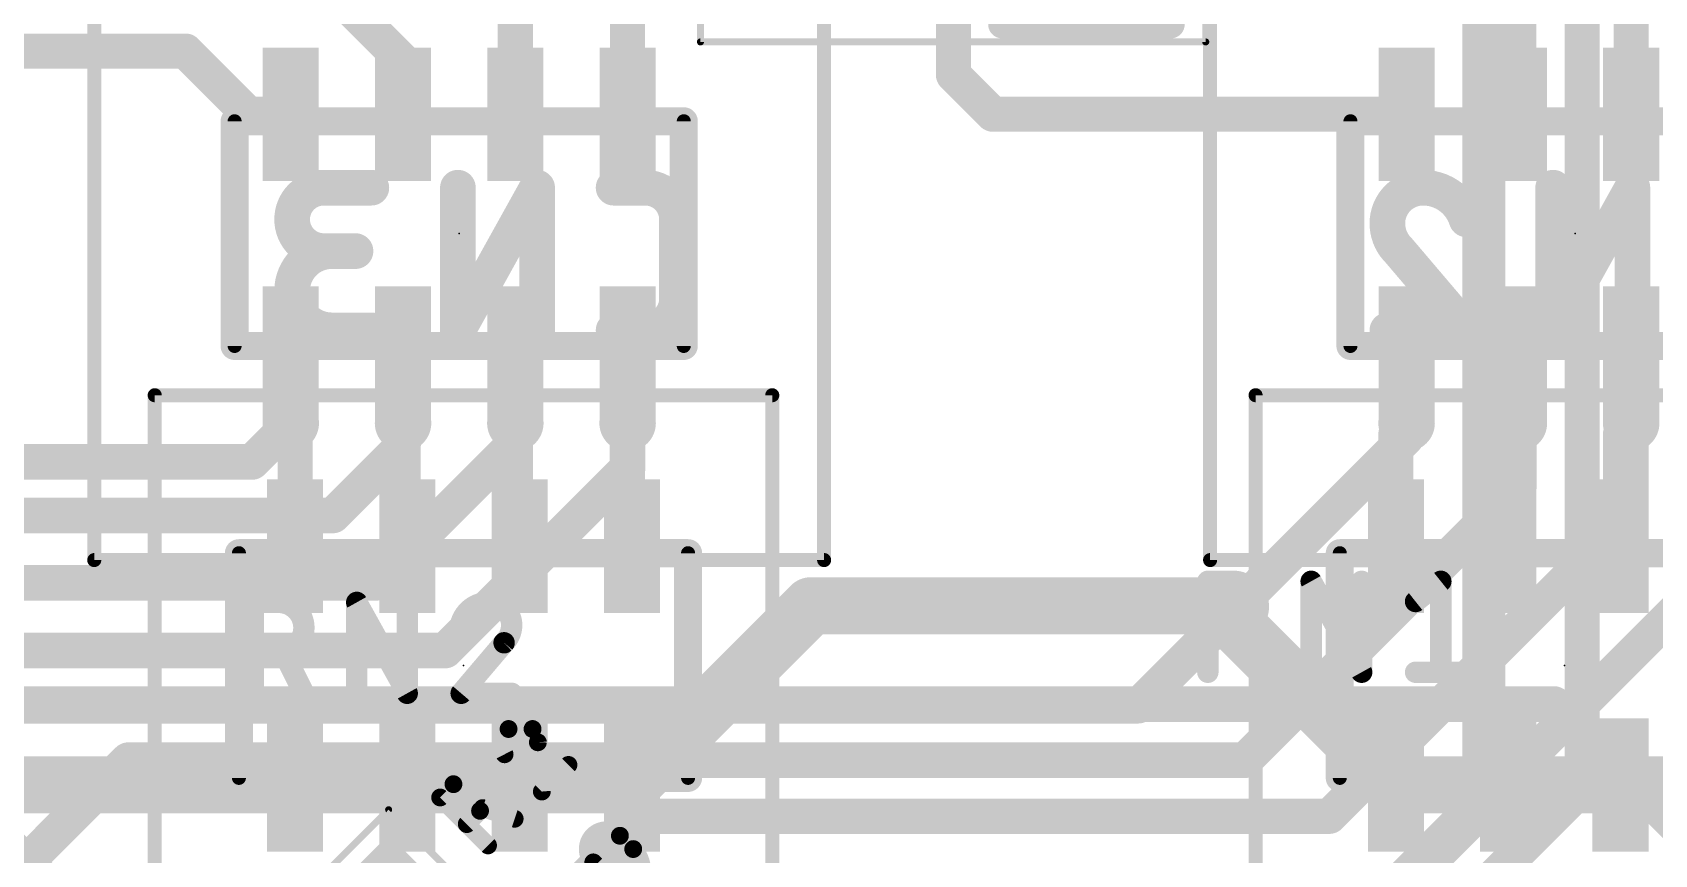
# Model space of a CAD drawing. Extents: x -4.1 to 63.7, y 1.1 to 51.7.
# Drawn here: x 19.76 to 31.32, y 21.63 to 27.48 of the extents above; entities that cross this region are included whole.
import ezdxf

# ---------------------------------------------------------------- set-up
doc = ezdxf.new("R2010")
doc.units = 0
for name, color, linetype in [('1', 12, 'CONTINUOUS'), ('15', 30, 'CONTINUOUS'), ('16', 132, 'CONTINUOUS'), ('18', 110, 'CONTINUOUS'), ('21', 253, 'CONTINUOUS'), ('22', 253, 'CONTINUOUS'), ('23', 53, 'CONTINUOUS'), ('24', 53, 'CONTINUOUS'), ('25', 253, 'CONTINUOUS'), ('26', 253, 'CONTINUOUS'), ('39', 12, 'CONTINUOUS'), ('51', 253, 'CONTINUOUS'), ('52', 253, 'CONTINUOUS')]:
    doc.layers.add(name, color=color, linetype=linetype)

# ---------------------------------------------------------------- blocks, each defined once
blk = doc.blocks.new('RECT')
blk.add_solid([(-0.5, -0.5), (0.5, -0.5), (-0.5, 0.5), (0.5, 0.5)])
blk = doc.blocks.new('ROUNDV')
at = {"const_width": 0.5}
blk.add_lwpolyline([(0, -0.25, 1), (0, 0.25, 1), (0, -0.25)], format="xyb", dxfattribs=at)

msp = doc.modelspace()

# ---------------------------------------------------------------- linework, layer by layer
at = {"layer": '1'}
for points, const_width in [([(31.15, 29.8564), (31.15, 26.9)], 0.25), ([(24, 29.1), (24, 26.9)], 0.25), ([(26.321, 28.3944), (26.321, 27.1816)], 0.25), ([(23.2, 28), (23.2, 26.9)], 0.25), ([(30.349, 27.8324), (30.349, 26.899)], 0.25), ([(22.4, 27.279), (21.952, 27.727)], 0.25), ([(19.4886, 27.35), (20.85, 27.35)], 0.25), ([(21.3, 26.9), (20.85, 27.35)], 0.25), ([(22.4, 27.279), (22.4, 26.9)], 0.25), ([(26.321, 27.1816), (26.6026, 26.9)], 0.25), ([(21.3, 26.9), (21.6, 26.9)], 0.25), ([(26.6026, 26.9), (29.55, 26.9)], 0.25), ([(30.349, 26.899), (30.35, 26.9)], 0.25), ([(21.6, 25.2), (21.6, 24.7)], 0.254), ([(22.4, 25.2), (22.4, 24.7)], 0.254), ([(23.2, 25.2), (23.2, 24.7)], 0.254), ([(24, 25.2), (24, 24.7)], 0.254), ([(29.55, 25.2), (29.55, 24.7)], 0.254), ([(30.35, 24.7), (30.35, 25.2)], 0.254), ([(31.15, 25.2), (31.15, 24.7)], 0.25), ([(29.6, 21.5), (33.1, 25)], 0.25), ([(21.6, 24.7), (21.324, 24.424)], 0.254), ([(22.4, 24.7), (22.4, 24.543)], 0.254), ([(23.2, 24.7), (23.2, 24.562)], 0.254), ([(24, 24.7), (24, 24.381)], 0.254), ([(29.55, 24.7), (29.55, 24.6)], 0.254), ([(30.35, 24.25), (30.35, 24.7)], 0.254), ([(31.15, 24.7), (31.15, 24.05)], 0.25), ([(22.4, 24.543), (21.9, 24.043)], 0.254), ([(23.2, 24.562), (22.2, 23.562)], 0.254), ([(29.55, 24.6), (27.6381, 22.6881)], 0.254), ([(21.324, 24.424), (18.505, 24.424)], 0.254), ([(24, 24.381), (22.7, 23.081)], 0.254), ([(28.4, 22.3), (30.35, 24.25)], 0.254), ([(21.9, 24.043), (18.743, 24.043)], 0.254), ([(31.15, 24.05), (29, 21.9)], 0.25), ([(18.9, 23.562), (22.2, 23.562)], 0.254), ([(19.0422, 23.081), (22.7, 23.081)], 0.254), ([(27.6381, 22.6881), (19.2881, 22.6881)], 0.254), ([(17.6852, 19.5424), (20.4428, 22.3)], 0.254), ([(20.4428, 22.3), (28.4, 22.3)], 0.254), ([(24.1261, 21.9), (22.9182, 20.6921)], 0.25), ([(29, 21.9), (24.1261, 21.9)], 0.25)]:
    msp.add_lwpolyline(points, dxfattribs=dict(at, const_width=const_width))
for points, const_width in [([(20.8942, 27.3942, 1), (20.8058, 27.3058)], 0.125), ([(20.85, 27.2875, 1), (20.85, 27.4125)], 0.125), ([(22.4625, 27.279, 1), (22.3375, 27.279)], 0.125), ([(22.3558, 27.2348, 1), (22.4442, 27.3232)], 0.125), ([(26.3652, 27.2258, 1), (26.2768, 27.1374)], 0.125), ([(26.2585, 27.1816, 1), (26.3835, 27.1816)], 0.125), ([(21.3, 26.9625, 1), (21.3, 26.8375)], 0.125), ([(21.2558, 26.8558, 1), (21.3442, 26.9442)], 0.125), ([(21.6, 26.8375, 1), (21.6, 26.9625)], 0.125), ([(22.3375, 26.9, 1), (22.4625, 26.9)], 0.125), ([(23.1375, 26.9, 1), (23.2625, 26.9)], 0.125), ([(23.9375, 26.9, 1), (24.0625, 26.9)], 0.125), ([(26.6026, 26.9625, 1), (26.6026, 26.8375)], 0.125), ([(26.5584, 26.8558, 1), (26.6468, 26.9442)], 0.125), ([(29.55, 26.8375, 1), (29.55, 26.9625)], 0.125), ([(30.3048, 26.9432, 1), (30.3932, 26.8548)], 0.125), ([(30.2865, 26.899, 1), (30.4115, 26.899)], 0.125), ([(30.3942, 26.8558, 1), (30.3058, 26.9442)], 0.125), ([(31.0875, 26.9, 1), (31.2125, 26.9)], 0.125), ([(21.6635, 25.2, 1), (21.5365, 25.2)], 0.127), ([(22.4635, 25.2, 1), (22.3365, 25.2)], 0.127), ([(23.2635, 25.2, 1), (23.1365, 25.2)], 0.127), ([(24.0635, 25.2, 1), (23.9365, 25.2)], 0.127), ([(29.6135, 25.2, 1), (29.4865, 25.2)], 0.127), ([(30.4135, 25.2, 1), (30.2865, 25.2)], 0.127), ([(31.2125, 25.2, 1), (31.0875, 25.2)], 0.125), ([(21.5365, 24.7, 1), (21.6635, 24.7)], 0.127), ([(21.6449, 24.6551, 1), (21.5551, 24.7449)], 0.127), ([(22.4635, 24.7, 1), (22.3365, 24.7)], 0.127), ([(22.3365, 24.7, 1), (22.4635, 24.7)], 0.127), ([(23.2635, 24.7, 1), (23.1365, 24.7)], 0.127), ([(23.1365, 24.7, 1), (23.2635, 24.7)], 0.127), ([(24.0635, 24.7, 1), (23.9365, 24.7)], 0.127), ([(23.9365, 24.7, 1), (24.0635, 24.7)], 0.127), ([(29.6135, 24.7, 1), (29.4865, 24.7)], 0.127), ([(29.4865, 24.7, 1), (29.6135, 24.7)], 0.127), ([(30.4135, 24.7, 1), (30.2865, 24.7)], 0.127), ([(30.2865, 24.7, 1), (30.4135, 24.7)], 0.127), ([(31.2125, 24.7, 1), (31.0875, 24.7)], 0.125), ([(31.0875, 24.7, 1), (31.2125, 24.7)], 0.125), ([(22.4449, 24.4981, 1), (22.3551, 24.5879)], 0.127), ([(23.1365, 24.562, 1), (23.2635, 24.562)], 0.127), ([(23.2449, 24.5171, 1), (23.1551, 24.6069)], 0.127), ([(29.4865, 24.6, 1), (29.6135, 24.6)], 0.127), ([(29.5949, 24.5551, 1), (29.5051, 24.6449)], 0.127), ([(21.2791, 24.4689, 1), (21.3689, 24.3791)], 0.127), ([(21.324, 24.3605, 1), (21.324, 24.4875)], 0.127), ([(22.3365, 24.543, 1), (22.4635, 24.543)], 0.127), ([(24.0449, 24.3361, 1), (23.9551, 24.4259)], 0.127), ([(23.9365, 24.381, 1), (24.0635, 24.381)], 0.127), ([(30.2865, 24.25, 1), (30.4135, 24.25)], 0.127), ([(30.3949, 24.2051, 1), (30.3051, 24.2949)], 0.127), ([(21.9, 23.9795, 1), (21.9, 24.1065)], 0.127), ([(31.1942, 24.0058, 1), (31.1058, 24.0942)], 0.125), ([(21.8551, 24.0879, 1), (21.9449, 23.9981)], 0.127), ([(31.0875, 24.05, 1), (31.2125, 24.05)], 0.125), ([(22.1551, 23.6069, 1), (22.2449, 23.5171)], 0.127), ([(22.2, 23.4985, 1), (22.2, 23.6255)], 0.127), ([(22.6551, 23.1259, 1), (22.7449, 23.0361)], 0.127), ([(22.7, 23.0175, 1), (22.7, 23.1445)], 0.127), ([(27.5932, 22.733, 1), (27.683, 22.6432)], 0.127), ([(27.6381, 22.6246, 1), (27.6381, 22.7516)], 0.127), ([(20.4428, 22.3635, 1), (20.4428, 22.2365)], 0.127), ([(20.4877, 22.2551, 1), (20.3979, 22.3449)], 0.127), ([(28.4, 22.2365, 1), (28.4, 22.3635)], 0.127), ([(28.3551, 22.3449, 1), (28.4449, 22.2551)], 0.127), ([(24.1261, 21.9625, 1), (24.1261, 21.8375)], 0.125), ([(24.1702, 21.8558, 1), (24.0819, 21.9442)], 0.125), ([(28.9558, 21.9442, 1), (29.0442, 21.8558)], 0.125), ([(29, 21.8375, 1), (29, 21.9625)], 0.125)]:
    msp.add_lwpolyline(points, format="xyb", dxfattribs=dict(at, const_width=const_width))
at = {"layer": '15'}
for points, const_width in [([(30.1, 33.8), (30.1, 22)], 0.3048), ([(30.8, 22.1), (30.8, 33.8)], 0.25), ([(22.3, 13.6), (30.8, 22.1)], 0.25), ([(30.1, 22), (22.4, 14.3)], 0.3048)]:
    msp.add_lwpolyline(points, dxfattribs=dict(at, const_width=const_width))
for points, const_width in [([(30.8442, 22.0558, 1), (30.7558, 22.1442)], 0.125), ([(30.0238, 22, 1), (30.1762, 22)], 0.1524), ([(30.1539, 21.9461, 1), (30.0461, 22.0539)], 0.1524), ([(30.7375, 22.1, 1), (30.8625, 22.1)], 0.125)]:
    msp.add_lwpolyline(points, format="xyb", dxfattribs=dict(at, const_width=const_width))
at = {"layer": '16'}
for points, const_width in [([(21.6307, 24.6693), (21.6, 24.7)], 0.25), ([(21.6307, 23.824), (21.6307, 24.6693)], 0.25), ([(22.4, 23.8547), (22.4, 24.7)], 0.25), ([(23.2, 23.8547), (23.2, 24.7)], 0.25), ([(24, 23.8547), (24, 24.7)], 0.25), ([(29.55, 24.7), (29.474, 24.624)], 0.25), ([(29.474, 24.624), (29.474, 23.824)], 0.25), ([(30.35, 24.7), (30.274, 24.624)], 0.25), ([(30.274, 24.624), (30.274, 23.824)], 0.25), ([(31.15, 24.7), (31.074, 24.624)], 0.25), ([(31.074, 24.624), (31.074, 23.824)], 0.25), ([(22.4307, 23.824), (22.4, 23.8547)], 0.25), ([(23.2307, 23.824), (23.2, 23.8547)], 0.25), ([(24.0307, 23.824), (24, 23.8547)], 0.25), ([(24.0307, 22.124), (25.3067, 23.4)], 0.4064), ([(26.9, 23.4), (25.3067, 23.4)], 0.4064), ([(28.198, 23.4), (26.9, 23.4)], 0.4064), ([(29.474, 22.124), (28.198, 23.4)], 0.4064), ([(8, 22.7), (30.6, 22.7)], 0.254), ([(30.6, 22.7), (32, 21.3)], 0.254), ([(21.6307, 22.124), (17.6605, 22.124)], 0.4064), ([(22.4307, 22.124), (21.6307, 22.124)], 0.4064), ([(23.2307, 22.124), (22.4307, 22.124)], 0.4064), ([(24.0307, 22.124), (23.2307, 22.124)], 0.4064), ([(30.274, 22.124), (29.474, 22.124)], 0.4064), ([(31.074, 22.124), (30.274, 22.124)], 0.4064), ([(31.874, 22.124), (31.074, 22.124)], 0.4064)]:
    msp.add_lwpolyline(points, dxfattribs=dict(at, const_width=const_width))
for points, const_width in [([(21.6442, 24.7442, 1), (21.5558, 24.6558)], 0.125), ([(21.6932, 24.6693, 1), (21.5682, 24.6693)], 0.125), ([(21.5865, 24.6251, 1), (21.6749, 24.7135)], 0.125), ([(22.4625, 24.7, 1), (22.3375, 24.7)], 0.125), ([(23.2625, 24.7, 1), (23.1375, 24.7)], 0.125), ([(24.0625, 24.7, 1), (23.9375, 24.7)], 0.125), ([(29.5365, 24.624, 1), (29.4115, 24.624)], 0.125), ([(29.5942, 24.6558, 1), (29.5058, 24.7442)], 0.125), ([(30.3365, 24.624, 1), (30.2115, 24.624)], 0.125), ([(30.3942, 24.6558, 1), (30.3058, 24.7442)], 0.125), ([(31.1365, 24.624, 1), (31.0115, 24.624)], 0.125), ([(31.1942, 24.6558, 1), (31.1058, 24.7442)], 0.125), ([(29.4298, 24.6682, 1), (29.5182, 24.5798)], 0.125), ([(30.2298, 24.6682, 1), (30.3182, 24.5798)], 0.125), ([(31.0298, 24.6682, 1), (31.1182, 24.5798)], 0.125), ([(22.4442, 23.8989, 1), (22.3558, 23.8105)], 0.125), ([(22.3865, 23.7798, 1), (22.4749, 23.8682)], 0.125), ([(23.2442, 23.8989, 1), (23.1558, 23.8105)], 0.125), ([(23.1865, 23.7798, 1), (23.2749, 23.8682)], 0.125), ([(24.0442, 23.8989, 1), (23.9558, 23.8105)], 0.125), ([(23.9865, 23.7798, 1), (24.0749, 23.8682)], 0.125), ([(21.5682, 23.824, 1), (21.6932, 23.824)], 0.125), ([(22.3375, 23.8547, 1), (22.4625, 23.8547)], 0.125), ([(23.1375, 23.8547, 1), (23.2625, 23.8547)], 0.125), ([(23.9375, 23.8547, 1), (24.0625, 23.8547)], 0.125), ([(29.4115, 23.824, 1), (29.5365, 23.824)], 0.125), ([(30.2115, 23.824, 1), (30.3365, 23.824)], 0.125), ([(31.0115, 23.824, 1), (31.1365, 23.824)], 0.125), ([(25.3067, 23.5016, 1), (25.3067, 23.2984)], 0.2032), ([(25.3786, 23.3282, 1), (25.2349, 23.4718)], 0.2032), ([(26.9, 23.5016, 1), (26.9, 23.2984)], 0.2032), ([(26.9, 23.2984, 1), (26.9, 23.5016)], 0.2032), ([(28.2698, 23.4718, 1), (28.1261, 23.3282)], 0.2032), ([(28.198, 23.2984, 1), (28.198, 23.5016)], 0.2032), ([(30.6449, 22.7449, 1), (30.5551, 22.6551)], 0.127), ([(30.6, 22.6365, 1), (30.6, 22.7635)], 0.127), ([(21.6307, 22.2256, 1), (21.6307, 22.0224)], 0.2032), ([(21.6307, 22.0224, 1), (21.6307, 22.2256)], 0.2032), ([(22.4307, 22.2256, 1), (22.4307, 22.0224)], 0.2032), ([(22.4307, 22.0224, 1), (22.4307, 22.2256)], 0.2032), ([(23.2307, 22.2256, 1), (23.2307, 22.0224)], 0.2032), ([(23.2307, 22.0224, 1), (23.2307, 22.2256)], 0.2032), ([(24.0307, 22.0224, 1), (24.0307, 22.2256)], 0.2032), ([(29.474, 22.2256, 1), (29.474, 22.0224)], 0.2032), ([(30.274, 22.2256, 1), (30.274, 22.0224)], 0.2032), ([(30.274, 22.0224, 1), (30.274, 22.2256)], 0.2032), ([(31.074, 22.2256, 1), (31.074, 22.0224)], 0.2032), ([(31.074, 22.0224, 1), (31.074, 22.2256)], 0.2032), ([(23.9589, 22.1958, 1), (24.1026, 22.0522)], 0.2032), ([(29.4021, 22.0522, 1), (29.5458, 22.1958)], 0.2032)]:
    msp.add_lwpolyline(points, format="xyb", dxfattribs=dict(at, const_width=const_width))
at = {"layer": '21'}
for points, const_width in [([(27.869, 27.54), (26.669, 27.54)], 0.2), ([(21.2, 26.85), (21.2, 25.25)], 0.1), ([(24.4, 26.85), (24.4, 25.25)], 0.1), ([(29.15, 26.85), (29.15, 25.25)], 0.1)]:
    msp.add_lwpolyline(points, dxfattribs=dict(at, const_width=const_width))
for points, const_width in [([(26.669, 27.59, 1), (26.669, 27.49)], 0.1), ([(27.869, 27.49, 1), (27.869, 27.59)], 0.1), ([(21.225, 26.85, 1), (21.175, 26.85)], 0.05), ([(24.425, 26.85, 1), (24.375, 26.85)], 0.05), ([(29.175, 26.85, 1), (29.125, 26.85)], 0.05), ([(21.175, 25.25, 1), (21.225, 25.25)], 0.05), ([(24.375, 25.25, 1), (24.425, 25.25)], 0.05), ([(29.125, 25.25, 1), (29.175, 25.25)], 0.05)]:
    msp.add_lwpolyline(points, format="xyb", dxfattribs=dict(at, const_width=const_width))
at = {"layer": '22', "const_width": 0.1}
for points in [[(21.2307, 22.174), (21.2307, 23.774)], [(24.4307, 22.174), (24.4307, 23.774)], [(29.074, 22.174), (29.074, 23.774)]]:
    msp.add_lwpolyline(points, dxfattribs=at)
at = {"layer": '22', "const_width": 0.05}
for points in [[(21.2557, 23.774, 1), (21.2057, 23.774)], [(24.4557, 23.774, 1), (24.4057, 23.774)], [(29.099, 23.774, 1), (29.049, 23.774)], [(21.2057, 22.174, 1), (21.2557, 22.174)], [(24.4057, 22.174, 1), (24.4557, 22.174)], [(29.049, 22.174, 1), (29.099, 22.174)]]:
    msp.add_lwpolyline(points, format="xyb", dxfattribs=at)
at = {"layer": '23'}
for p in [(22.8, 26.05), (30.75, 26.05)]:
    msp.add_point(p, dxfattribs=at)
at = {"layer": '24'}
for p in [(22.8307, 22.974), (30.674, 22.974)]:
    msp.add_point(p, dxfattribs=at)
at = {"layer": '25'}
for points, const_width in [([(28.1339, 22.9262), (28.1339, 23.5738)], 0.1524), ([(28.1339, 23.5738), (28.3138, 23.5738)], 0.1524), ([(28.87, 22.9262), (28.87, 23.5738)], 0.1524), ([(28.87, 23.5738), (29.2298, 22.9262)], 0.1524), ([(29.2298, 22.9262), (29.2298, 23.5738)], 0.1524), ([(29.614, 23.4299), (29.7939, 23.5738)], 0.1524), ([(29.7939, 23.5738), (29.7939, 22.9262)], 0.1524), ([(21.3339, 22.7762), (21.3339, 23.4238)], 0.1524), ([(21.3339, 23.4238), (21.5138, 23.4238)], 0.1524), ([(22.07, 22.7762), (22.07, 23.4238)], 0.1524), ([(22.07, 23.4238), (22.4298, 22.7762)], 0.1524), ([(22.4298, 22.7762), (22.4298, 23.4238)], 0.1524), ([(28.3138, 23.214), (28.1339, 23.214)], 0.1524), ([(28.4936, 22.9262), (28.3497, 23.214)], 0.1524), ([(21.5138, 23.064), (21.3339, 23.064)], 0.1524), ([(21.6936, 22.7762), (21.5497, 23.064)], 0.1524), ([(23.1198, 23.136), (22.814, 22.7762)], 0.1524), ([(29.614, 22.9262), (29.9738, 22.9262)], 0.1524), ([(22.814, 22.7762), (23.1738, 22.7762)], 0.1524), ([(23.3605, 22.4273), (23.389, 22.0766)], 0.127), ([(23.389, 22.0766), (23.5786, 22.2661)], 0.127), ([(22.6643, 22.0344), (22.7591, 22.1292)], 0.127), ([(23.0056, 21.6931), (22.6643, 22.0344)], 0.127), ([(22.9487, 21.9396), (22.8539, 21.8448)], 0.127), ([(23.1951, 21.8827), (22.9676, 21.9585)], 0.127), ([(24.0398, 21.667), (23.9261, 21.5532)], 0.127), ([(23.945, 21.7618), (24.0398, 21.667)], 0.127), ([(23.7744, 21.5532), (23.7554, 21.5722)], 0.127)]:
    msp.add_lwpolyline(points, dxfattribs=dict(at, const_width=const_width))
for points, const_width in [([(28.172, 23.5738, 1), (28.0958, 23.5738)], 0.0762), ([(28.1339, 23.6119, 1), (28.1339, 23.5357)], 0.0762), ([(28.3138, 23.214, 1), (28.3138, 23.5738)], 0.1524), ([(28.3138, 23.6119, 1), (28.3138, 23.5357)], 0.0762), ([(28.3138, 23.5357, 1), (28.3138, 23.6119)], 0.0762), ([(28.9081, 23.5738, 1), (28.8319, 23.5738)], 0.0762), ([(28.9033, 23.5923, 1), (28.8367, 23.5553)], 0.0762), ([(29.2679, 23.5738, 1), (29.1917, 23.5738)], 0.0762), ([(29.832, 23.5738, 1), (29.7558, 23.5738)], 0.0762), ([(29.8177, 23.544, 1), (29.7701, 23.6036)], 0.0762), ([(21.372, 23.4238, 1), (21.2958, 23.4238)], 0.0762), ([(21.3339, 23.4619, 1), (21.3339, 23.3857)], 0.0762), ([(21.5138, 23.064, 1), (21.5138, 23.4238)], 0.1524), ([(21.5138, 23.4619, 1), (21.5138, 23.3857)], 0.0762), ([(21.5138, 23.3857, 1), (21.5138, 23.4619)], 0.0762), ([(22.1081, 23.4238, 1), (22.0319, 23.4238)], 0.0762), ([(22.1033, 23.4423, 1), (22.0367, 23.4053)], 0.0762), ([(22.4679, 23.4238, 1), (22.3917, 23.4238)], 0.0762), ([(23.0119, 23.4238, 0.3252), (22.814, 23.2799)], 0.1524), ([(23.1738, 23.2619, 0.4142), (23.0119, 23.4238)], 0.1524), ([(23.0119, 23.4619, 1), (23.0119, 23.3857)], 0.0762), ([(23.0119, 23.3857, 1), (23.0119, 23.4619)], 0.0762), ([(29.5902, 23.4596, 1), (29.6378, 23.4001)], 0.0762), ([(22.7778, 23.2916, 1), (22.8503, 23.2681)], 0.0762), ([(23.1198, 23.136, 0.2052), (23.1738, 23.2619)], 0.1524), ([(23.2119, 23.2619, 1), (23.1357, 23.2619)], 0.0762), ([(23.1357, 23.2619, 1), (23.2119, 23.2619)], 0.0762), ([(28.1339, 23.2521, 1), (28.1339, 23.1759)], 0.0762), ([(28.3138, 23.2521, 1), (28.3138, 23.1759)], 0.0762), ([(28.3838, 23.2311, 1), (28.3157, 23.197)], 0.0762), ([(28.3138, 23.1759, 1), (28.3138, 23.2521)], 0.0762), ([(21.3339, 23.1021, 1), (21.3339, 23.0259)], 0.0762), ([(21.5138, 23.1021, 1), (21.5138, 23.0259)], 0.0762), ([(21.5838, 23.0811, 1), (21.5157, 23.047)], 0.0762), ([(21.5138, 23.0259, 1), (21.5138, 23.1021)], 0.0762), ([(23.0936, 23.1636, 1), (23.1461, 23.1084)], 0.0762), ([(23.1489, 23.1113, 1), (23.0908, 23.1607)], 0.0762), ([(29.614, 22.9643, 1), (29.614, 22.8881)], 0.0762), ([(29.9738, 22.8881, 1), (29.9738, 22.9643)], 0.0762), ([(28.0958, 22.9262, 1), (28.172, 22.9262)], 0.0762), ([(28.4596, 22.9092, 1), (28.5277, 22.9432)], 0.0762), ([(28.8319, 22.9262, 1), (28.9081, 22.9262)], 0.0762), ([(29.1917, 22.9262, 1), (29.2679, 22.9262)], 0.0762), ([(29.1965, 22.9077, 1), (29.2631, 22.9447)], 0.0762), ([(29.7558, 22.9262, 1), (29.832, 22.9262)], 0.0762), ([(21.2958, 22.7762, 1), (21.372, 22.7762)], 0.0762), ([(21.6596, 22.7592, 1), (21.7277, 22.7932)], 0.0762), ([(22.0319, 22.7762, 1), (22.1081, 22.7762)], 0.0762), ([(22.3917, 22.7762, 1), (22.4679, 22.7762)], 0.0762), ([(22.3965, 22.7577, 1), (22.4631, 22.7947)], 0.0762), ([(22.814, 22.8143, 1), (22.814, 22.7381)], 0.0762), ([(22.785, 22.8009, 1), (22.8431, 22.7515)], 0.0762), ([(23.1738, 22.7381, 1), (23.1738, 22.8143)], 0.0762), ([(23.152, 22.5221, 0.3252), (23.1236, 22.342)], 0.127), ([(23.3226, 22.5221, 0.4142), (23.152, 22.5221)], 0.127), ([(23.1296, 22.5445, 1), (23.1745, 22.4996)], 0.0635), ([(23.1745, 22.4996, 1), (23.1296, 22.5445)], 0.0635), ([(23.3605, 22.4273, 0.2052), (23.3226, 22.5221)], 0.127), ([(23.3451, 22.5445, 1), (23.3002, 22.4996)], 0.0635), ([(23.3002, 22.4996, 1), (23.3451, 22.5445)], 0.0635), ([(23.3922, 22.4299, 1), (23.3289, 22.4247)], 0.0635), ([(23.3288, 22.4281, 1), (23.3923, 22.4265)], 0.0635), ([(23.0953, 22.3275, 1), (23.1518, 22.3564)], 0.0635), ([(23.601, 22.2437, 1), (23.5561, 22.2886)], 0.0635), ([(22.9487, 21.9396, 1), (22.7591, 22.1292)], 0.127), ([(22.7815, 22.1067, 1), (22.7366, 22.1516)], 0.0635), ([(22.6868, 22.0568, 1), (22.6419, 22.0119)], 0.0635), ([(22.6419, 22.0568, 1), (22.6868, 22.0119)], 0.0635), ([(22.7366, 22.1516, 1), (22.7815, 22.1067)], 0.0635), ([(23.3665, 22.099, 1), (23.4114, 22.0541)], 0.0635), ([(23.3573, 22.074, 1), (23.4206, 22.0791)], 0.0635), ([(22.9262, 21.962, 1), (22.9711, 21.9171)], 0.0635), ([(22.9711, 21.9171, 1), (22.9262, 21.962)], 0.0635), ([(22.9777, 21.9887, 1), (22.9576, 21.9284)], 0.0635), ([(22.8314, 21.8672, 1), (22.8763, 21.8223)], 0.0635), ([(23.1851, 21.8526, 1), (23.2052, 21.9128)], 0.0635), ([(23.945, 21.7618, 1), (23.7554, 21.5722)], 0.127), ([(22.9831, 21.6707, 1), (23.028, 21.7156)], 0.0635), ([(23.9675, 21.7842, 1), (23.9226, 21.7393)], 0.0635), ([(23.9226, 21.7393, 1), (23.9675, 21.7842)], 0.0635), ([(24.0398, 21.3636, 0.4142), (24.0398, 21.667)], 0.127), ([(24.0623, 21.6894, 1), (24.0174, 21.6445)], 0.0635), ([(24.0623, 21.6445, 1), (24.0174, 21.6894)], 0.0635), ([(23.7779, 21.5946, 1), (23.733, 21.5497)], 0.0635), ([(24.0174, 21.6445, 1), (24.0623, 21.6894)], 0.0635)]:
    msp.add_lwpolyline(points, format="xyb", dxfattribs=dict(at, const_width=const_width))
at = {"layer": '26'}
for points, const_width in [([(21.8355, 26.377, 1), (21.8355, 25.9254)], 0.254), ([(21.8355, 26.4405, 1), (21.8355, 26.3135)], 0.127), ([(21.8355, 26.3135, 1), (21.8355, 26.4405)], 0.127), ([(22.1742, 26.3135, 1), (22.1742, 26.4405)], 0.127), ([(22.8544, 26.377, 1), (22.7274, 26.377)], 0.127), ([(23.4188, 26.377, 1), (23.2918, 26.377)], 0.127), ([(23.4108, 26.3462, 1), (23.2998, 26.4078)], 0.127), ([(23.9002, 26.4405, 1), (23.9002, 26.3135)], 0.127), ([(24.3517, 26.1512, 0.4142), (24.1259, 26.377)], 0.254), ([(24.1259, 26.4405, 1), (24.1259, 26.3135)], 0.127), ([(24.1259, 26.3135, 1), (24.1259, 26.4405)], 0.127), ([(29.667, 26.377, 0.4142), (29.413, 26.123)], 0.254), ([(29.9775, 26.1512, 0.3252), (29.667, 26.377)], 0.254), ([(29.667, 26.4405, 1), (29.667, 26.3135)], 0.127), ([(29.667, 26.3135, 1), (29.667, 26.4405)], 0.127), ([(30.6576, 26.377, 1), (30.5306, 26.377)], 0.127), ([(31.2221, 26.377, 1), (31.0951, 26.377)], 0.127), ([(31.2141, 26.3462, 1), (31.103, 26.4078)], 0.127), ([(24.4152, 26.1512, 1), (24.2882, 26.1512)], 0.127), ([(29.413, 26.123, 0.2053), (29.4977, 25.9254)], 0.254), ([(29.4765, 26.123, 1), (29.3495, 26.123)], 0.127), ([(24.2882, 26.1512, 1), (24.4152, 26.1512)], 0.127), ([(29.3495, 26.123, 1), (29.4765, 26.123)], 0.127), ([(29.917, 26.1317, 1), (30.0379, 26.1708)], 0.127), ([(21.892, 25.9254, 1), (21.892, 25.361)], 0.254), ([(21.8355, 25.9889, 1), (21.8355, 25.8619)], 0.127), ([(21.8355, 25.8619, 1), (21.8355, 25.9889)], 0.127), ([(21.892, 25.8619, 1), (21.892, 25.9889)], 0.127), ([(22.0613, 25.8619, 1), (22.0613, 25.9889)], 0.127), ([(29.5461, 25.9666, 1), (29.4493, 25.8843)], 0.127), ([(29.4539, 25.8795, 1), (29.5415, 25.9714)], 0.127), ([(24.1259, 25.361, 0.4142), (24.3517, 25.5868)], 0.254), ([(24.4152, 25.5868, 1), (24.2882, 25.5868)], 0.127), ([(24.2882, 25.5868, 1), (24.4152, 25.5868)], 0.127), ([(21.892, 25.4245, 1), (21.892, 25.2975)], 0.127), ([(21.892, 25.2975, 1), (21.892, 25.4245)], 0.127), ([(22.1742, 25.2975, 1), (22.1742, 25.4245)], 0.127), ([(22.7354, 25.3918, 1), (22.8464, 25.3302)], 0.127), ([(23.9002, 25.4245, 1), (23.9002, 25.2975)], 0.127), ([(24.1259, 25.4245, 1), (24.1259, 25.2975)], 0.127), ([(24.1259, 25.2975, 1), (24.1259, 25.4245)], 0.127), ([(29.413, 25.4245, 1), (29.413, 25.2975)], 0.127), ([(29.9291, 25.3199, 1), (30.0258, 25.4021)], 0.127), ([(29.9775, 25.2975, 1), (29.9775, 25.4245)], 0.127), ([(30.5386, 25.3918, 1), (30.6496, 25.3302)], 0.127), ([(22.7274, 25.361, 1), (22.8544, 25.361)], 0.127), ([(23.2918, 25.361, 1), (23.4188, 25.361)], 0.127), ([(30.5306, 25.361, 1), (30.6576, 25.361)], 0.127), ([(31.0951, 25.361, 1), (31.2221, 25.361)], 0.127)]:
    msp.add_lwpolyline(points, format="xyb", dxfattribs=dict(at, const_width=const_width))
at = {"layer": '26', "const_width": 0.254}
for points in [[(22.1742, 26.377), (21.8355, 26.377)], [(23.3553, 26.377), (22.7909, 25.361)], [(22.7909, 25.361), (22.7909, 26.377)], [(23.3553, 25.361), (23.3553, 26.377)], [(24.1259, 26.377), (23.9002, 26.377)], [(31.1586, 26.377), (30.5941, 25.361)], [(30.5941, 25.361), (30.5941, 26.377)], [(31.1586, 25.361), (31.1586, 26.377)], [(24.3517, 25.5868), (24.3517, 26.1512)], [(21.8355, 25.9254), (22.0613, 25.9254)], [(29.4977, 25.9254), (29.9775, 25.361)], [(22.1742, 25.361), (21.892, 25.361)], [(23.9002, 25.361), (24.1259, 25.361)], [(29.9775, 25.361), (29.413, 25.361)]]:
    msp.add_lwpolyline(points, dxfattribs=at)
at = {"layer": '39', "const_width": 0.05}
for points in [[(22.2974, 21.9474), (20.9875, 20.6376)], [(22.9001, 21.3447), (22.2974, 21.9474)]]:
    msp.add_lwpolyline(points, dxfattribs=at)
at = {"layer": '39', "const_width": 0.025}
for points in [[(22.3062, 21.9562, 1), (22.2886, 21.9386)], [(22.3062, 21.9386, 1), (22.2886, 21.9562)]]:
    msp.add_lwpolyline(points, format="xyb", dxfattribs=at)
at = {"layer": '51'}
for points, const_width in [([(24.519, 27.415), (24.519, 30.065)], 0.05), ([(28.119, 30.065), (28.119, 27.415)], 0.05), ([(20.2, 23.725), (20.2, 28.375)], 0.1), ([(25.4, 28.375), (25.4, 23.725)], 0.1), ([(28.15, 23.725), (28.15, 28.375)], 0.1), ([(28.119, 27.415), (24.519, 27.415)], 0.05), ([(21.2, 25.25), (21.2, 26.85)], 0.2), ([(21.2, 26.85), (24.4, 26.85)], 0.2), ([(24.4, 26.85), (24.4, 25.25)], 0.2), ([(29.15, 25.25), (29.15, 26.85)], 0.2), ([(29.15, 26.85), (32.35, 26.85)], 0.2), ([(24.4, 25.25), (21.2, 25.25)], 0.2), ([(32.35, 25.25), (29.15, 25.25)], 0.2), ([(25.4, 23.725), (20.2, 23.725)], 0.1), ([(33.35, 23.725), (28.15, 23.725)], 0.1), ([(19.0909, 22.3439), (28.6015, 12.8333)], 0.05)]:
    msp.add_lwpolyline(points, dxfattribs=dict(at, const_width=const_width))
for points, const_width in [([(24.519, 27.4275, 1), (24.519, 27.4025)], 0.025), ([(24.5065, 27.415, 1), (24.5315, 27.415)], 0.025), ([(28.1065, 27.415, 1), (28.1315, 27.415)], 0.025), ([(28.119, 27.4025, 1), (28.119, 27.4275)], 0.025), ([(21.25, 26.85, 1), (21.15, 26.85)], 0.1), ([(21.2, 26.9, 1), (21.2, 26.8)], 0.1), ([(24.45, 26.85, 1), (24.35, 26.85)], 0.1), ([(24.4, 26.8, 1), (24.4, 26.9)], 0.1), ([(29.2, 26.85, 1), (29.1, 26.85)], 0.1), ([(29.15, 26.9, 1), (29.15, 26.8)], 0.1), ([(21.2, 25.3, 1), (21.2, 25.2)], 0.1), ([(24.4, 25.2, 1), (24.4, 25.3)], 0.1), ([(29.15, 25.3, 1), (29.15, 25.2)], 0.1), ([(21.15, 25.25, 1), (21.25, 25.25)], 0.1), ([(24.35, 25.25, 1), (24.45, 25.25)], 0.1), ([(29.1, 25.25, 1), (29.2, 25.25)], 0.1), ([(20.2, 23.75, 1), (20.2, 23.7)], 0.05), ([(20.175, 23.725, 1), (20.225, 23.725)], 0.05), ([(25.375, 23.725, 1), (25.425, 23.725)], 0.05), ([(25.4, 23.7, 1), (25.4, 23.75)], 0.05), ([(28.15, 23.75, 1), (28.15, 23.7)], 0.05), ([(28.125, 23.725, 1), (28.175, 23.725)], 0.05)]:
    msp.add_lwpolyline(points, format="xyb", dxfattribs=dict(at, const_width=const_width))
at = {"layer": '52'}
for points, const_width in [([(25.0307, 24.899), (20.6307, 24.899)], 0.1), ([(20.6307, 24.899), (20.6307, 21.049)], 0.1), ([(25.0307, 21.049), (25.0307, 24.899)], 0.1), ([(32.874, 24.899), (28.474, 24.899)], 0.1), ([(28.474, 24.899), (28.474, 21.049)], 0.1), ([(24.4307, 23.774), (21.2307, 23.774)], 0.2), ([(21.2307, 23.774), (21.2307, 22.174)], 0.2), ([(24.4307, 22.174), (24.4307, 23.774)], 0.2), ([(32.274, 23.774), (29.074, 23.774)], 0.2), ([(29.074, 23.774), (29.074, 22.174)], 0.2), ([(21.2307, 22.174), (24.4307, 22.174)], 0.2), ([(29.074, 22.174), (32.274, 22.174)], 0.2)]:
    msp.add_lwpolyline(points, dxfattribs=dict(at, const_width=const_width))
for points, const_width in [([(20.6307, 24.924, 1), (20.6307, 24.874)], 0.05), ([(20.6557, 24.899, 1), (20.6057, 24.899)], 0.05), ([(25.0557, 24.899, 1), (25.0057, 24.899)], 0.05), ([(25.0307, 24.874, 1), (25.0307, 24.924)], 0.05), ([(28.474, 24.924, 1), (28.474, 24.874)], 0.05), ([(28.499, 24.899, 1), (28.449, 24.899)], 0.05), ([(21.2307, 23.824, 1), (21.2307, 23.724)], 0.1), ([(21.2807, 23.774, 1), (21.1807, 23.774)], 0.1), ([(24.4807, 23.774, 1), (24.3807, 23.774)], 0.1), ([(24.4307, 23.724, 1), (24.4307, 23.824)], 0.1), ([(29.074, 23.824, 1), (29.074, 23.724)], 0.1), ([(29.124, 23.774, 1), (29.024, 23.774)], 0.1), ([(21.2307, 22.224, 1), (21.2307, 22.124)], 0.1), ([(21.1807, 22.174, 1), (21.2807, 22.174)], 0.1), ([(24.3807, 22.174, 1), (24.4807, 22.174)], 0.1), ([(24.4307, 22.124, 1), (24.4307, 22.224)], 0.1), ([(29.074, 22.224, 1), (29.074, 22.124)], 0.1), ([(29.024, 22.174, 1), (29.124, 22.174)], 0.1)]:
    msp.add_lwpolyline(points, format="xyb", dxfattribs=dict(at, const_width=const_width))

# ---------------------------------------------------------------- block references
at = {"layer": '1'}
for p, xscale, yscale, rotation in [((21.6, 26.9), 0.95, 0.4, 270), ((22.4, 26.9), 0.95, 0.4, 270), ((23.2, 26.9), 0.95, 0.4, 270), ((24, 26.9), 0.95, 0.4, 270), ((29.55, 26.9), 0.95, 0.4, 270), ((30.35, 26.9), 0.95, 0.4, 270), ((31.15, 26.9), 0.95, 0.4, 270), ((21.6, 25.2), 0.95, 0.4, 270), ((22.4, 25.2), 0.95, 0.4, 270), ((23.2, 25.2), 0.95, 0.4, 270), ((24, 25.2), 0.95, 0.4, 270), ((29.55, 25.2), 0.95, 0.4, 270), ((30.35, 25.2), 0.95, 0.4, 270), ((31.15, 25.2), 0.95, 0.4, 270), ((22.2974, 21.3447), 0.6, 0.6, 45)]:
    msp.add_blockref('RECT', p, dxfattribs=dict(at, xscale=xscale, yscale=yscale, rotation=rotation))
at = {"layer": '16', "xscale": 0.95, "yscale": 0.4, "rotation": 90}
for p in [(21.6307, 23.824), (22.4307, 23.824), (23.2307, 23.824), (24.0307, 23.824), (29.474, 23.824), (30.274, 23.824), (31.074, 23.824), (21.6307, 22.124), (22.4307, 22.124), (23.2307, 22.124), (24.0307, 22.124), (29.474, 22.124), (30.274, 22.124), (31.074, 22.124)]:
    msp.add_blockref('RECT', p, dxfattribs=at)
at = {"layer": '18', "xscale": 0.4024, "yscale": 0.4024}
for p in [(21.6, 24.7), (21.6, 24.7), (22.4, 24.7), (22.4, 24.7), (23.2, 24.7), (23.2, 24.7), (24, 24.7), (24, 24.7), (29.55, 24.7), (29.55, 24.7), (30.35, 24.7), (30.35, 24.7), (31.15, 24.7), (31.15, 24.7), (26.9, 23.4), (26.9, 23.4)]:
    msp.add_blockref('ROUNDV', p, dxfattribs=at)

doc.saveas('drawing.dxf')
